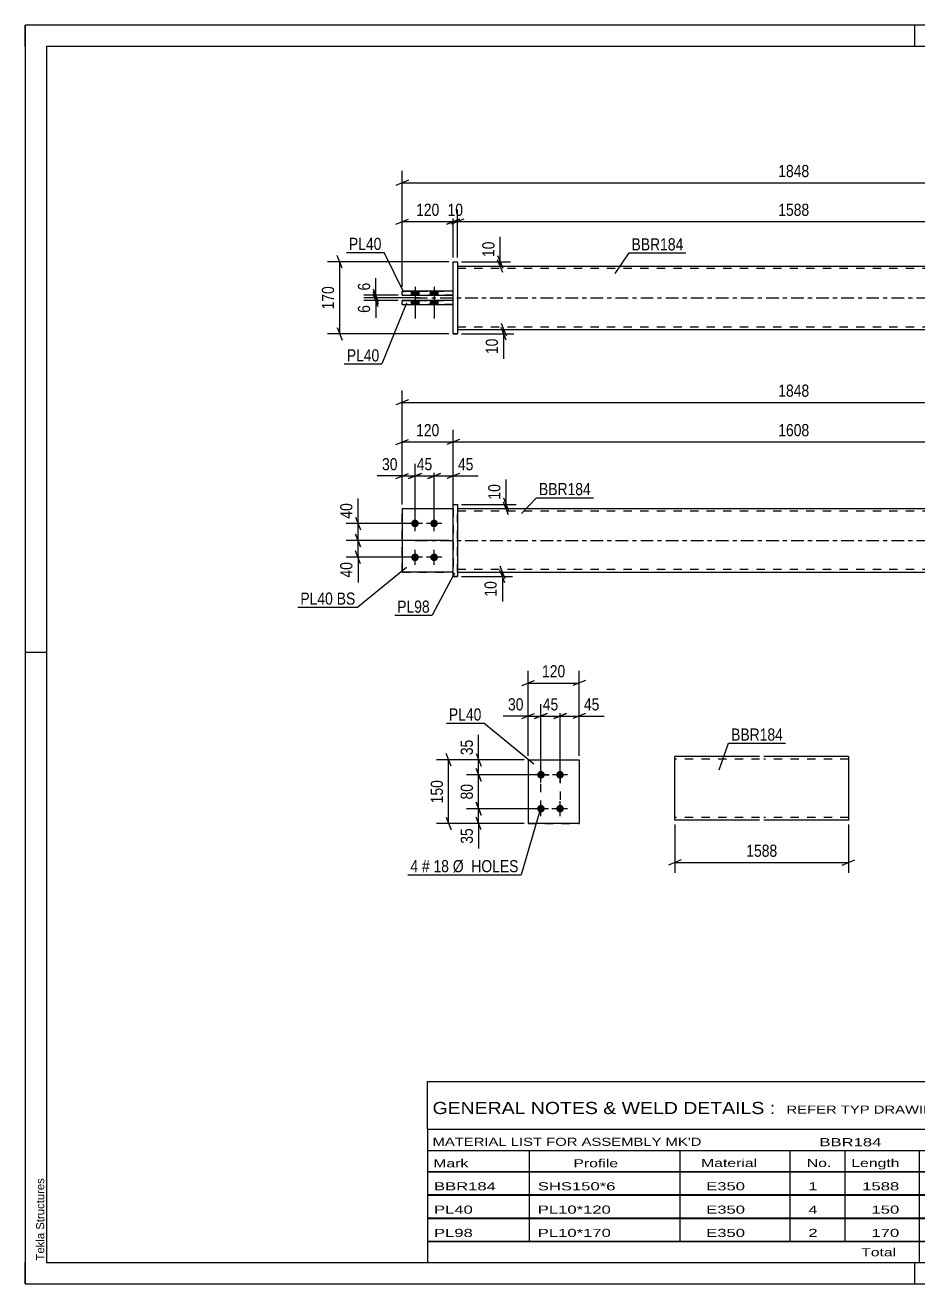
# Model space of a CAD drawing. Header units: millimetres. Extents: x 0 to 420, y 0 to 297.
# Drawn here: x 0 to 210.7, y 0 to 297 of the extents above; entities that cross this region are included whole.
import ezdxf

# ---------------------------------------------------------------- set-up
doc = ezdxf.new("R2010")
doc.units = ezdxf.units.MM
doc.linetypes.add('DXK_LINE_DOT2', pattern=[3.9198, 1.9599, -1.9599])
doc.linetypes.add('DXK_LINE_DOT3', pattern=[5.9187, 2.979, -0.9799, 0.9799, -0.9799])
doc.styles.add('Arial', font='ARIAL.TTF', dxfattribs={"height": 0.2})
doc.styles.add('Arial Narrow', font='ARIALN.TTF', dxfattribs={"height": 0.2})

# ---------------------------------------------------------------- blocks, each defined once
blk = doc.blocks.new('Unknown-580608781-1163')
at = {"color": 5, "linetype": 'Continuous'}
for p, q in [((420, 297), (0, 297)), ((0, 297), (0, 0)), ((0, 292), (0, 297)), ((210, 292), (210, 297)), ((415, 292), (5, 292)), ((5, 292), (5, 5)), ((5, 149), (0, 149)), ((0, 0), (0, 5)), ((5, 5), (415, 5)), ((210, 0), (210, 5)), ((0, 0), (420, 0))]:
    blk.add_line(p, q, dxfattribs=at)
at = {"color": 174, "linetype": 'Continuous', "style": 'Arial'}
blk.add_text('Tekla Structures', height=1.9102, rotation=90, dxfattribs=at).set_placement((4.5, 5.5))
blk = doc.blocks.new('Part-580608781-1765 - 1738')
at = {"color": 2, "linetype": 'Continuous'}
for p, q in [((101.02, 183.93), (102.02, 183.93)), ((101.02, 166.93), (101.02, 183.93)), ((102.02, 183.93), (102.02, 183.93)), ((102.02, 183.93), (102.02, 166.93)), ((101.02, 166.93), (102.02, 166.93))]:
    blk.add_line(p, q, dxfattribs=at)
at = {"color": 7, "linetype": 'DXK_LINE_DOT2'}
for p, q in [((101.02, 183.93), (102.02, 183.93)), ((102.02, 166.93), (101.02, 166.93)), ((101.02, 166.93), (101.02, 166.93)), ((102.02, 166.93), (102.02, 166.93))]:
    blk.add_line(p, q, dxfattribs=at)
blk = doc.blocks.new('Part-580608781-1770 - 1738')
at = {"color": 7, "linetype": 'DXK_LINE_DOT2'}
for p, q in [((89.02, 182.93), (101.02, 182.93)), ((89.02, 182.93), (101.02, 182.93)), ((89.02, 167.93), (89.02, 182.93)), ((101.02, 182.93), (101.02, 182.93)), ((101.02, 182.93), (101.02, 167.93)), ((89.02, 167.93), (101.02, 167.93)), ((101.02, 167.93), (89.02, 167.93)), ((89.02, 167.93), (89.02, 167.93))]:
    blk.add_line(p, q, dxfattribs=at)
blk = doc.blocks.new('Part-580608781-1775 - 1738')
at = {"color": 2, "linetype": 'Continuous'}
for p, q in [((89.02, 182.93), (101.02, 182.93)), ((89.02, 182.93), (89.02, 167.93)), ((101.02, 167.93), (89.02, 167.93)), ((89.02, 167.93), (89.02, 167.93))]:
    blk.add_line(p, q, dxfattribs=at)
at = {"color": 7, "linetype": 'DXK_LINE_DOT2'}
for p, q in [((89.02, 182.93), (101.02, 182.93)), ((101.02, 182.93), (101.02, 182.93)), ((101.02, 182.93), (101.02, 167.93)), ((89.02, 167.93), (101.02, 167.93)), ((89.02, 167.93), (89.02, 167.93))]:
    blk.add_line(p, q, dxfattribs=at)
blk = doc.blocks.new('Part-580608781-1785 - 1738')
at = {"color": 2, "linetype": 'Continuous'}
for p, q in [((102.02, 182.93), (260.81, 182.93)), ((102.02, 167.93), (260.81, 167.93))]:
    blk.add_line(p, q, dxfattribs=at)
at = {"color": 7, "linetype": 'DXK_LINE_DOT2'}
for p, q in [((102.02, 167.93), (102.02, 182.93)), ((260.81, 182.33), (102.02, 182.33)), ((260.81, 182.93), (260.81, 167.93)), ((260.81, 168.53), (102.02, 168.53))]:
    blk.add_line(p, q, dxfattribs=at)
at = {"color": 7, "linetype": 'DXK_LINE_DOT3'}
blk.add_line((92.02, 175.43), (270.81, 175.43), dxfattribs=at)
blk = doc.blocks.new('Bolt-580608781-1787 - 1738')
at = {"linetype": 'Continuous'}
for points in [[(92.02, 178.53), (91.84, 178.55), (91.66, 178.6), (91.49, 178.7), (91.35, 178.82), (91.24, 178.98), (91.17, 179.15), (91.13, 179.33), (91.13, 179.52), (91.17, 179.7), (91.24, 179.88), (91.35, 180.03), (91.49, 180.15), (91.66, 180.25), (91.84, 180.31), (92.02, 180.33), (92.21, 180.31), (92.39, 180.25), (92.55, 180.15), (92.69, 180.03), (92.8, 179.88), (92.88, 179.7), (92.92, 179.52), (92.92, 179.33), (92.88, 179.15), (92.8, 178.98), (92.69, 178.82), (92.55, 178.7), (92.39, 178.6), (92.21, 178.55)], [(96.52, 178.53), (96.34, 178.55), (96.16, 178.6), (95.99, 178.7), (95.85, 178.82), (95.74, 178.98), (95.67, 179.15), (95.63, 179.33), (95.63, 179.52), (95.67, 179.7), (95.74, 179.88), (95.85, 180.03), (95.99, 180.15), (96.16, 180.25), (96.34, 180.31), (96.52, 180.33), (96.71, 180.31), (96.89, 180.25), (97.05, 180.15), (97.19, 180.03), (97.3, 179.88), (97.38, 179.7), (97.42, 179.52), (97.42, 179.33), (97.38, 179.15), (97.3, 178.98), (97.19, 178.82), (97.05, 178.7), (96.89, 178.6), (96.71, 178.55)], [(92.02, 170.53), (91.84, 170.55), (91.66, 170.6), (91.49, 170.7), (91.35, 170.82), (91.24, 170.98), (91.17, 171.15), (91.13, 171.33), (91.13, 171.52), (91.17, 171.7), (91.24, 171.88), (91.35, 172.03), (91.49, 172.15), (91.66, 172.25), (91.84, 172.31), (92.02, 172.33), (92.21, 172.31), (92.39, 172.25), (92.55, 172.15), (92.69, 172.03), (92.8, 171.88), (92.88, 171.7), (92.92, 171.52), (92.92, 171.33), (92.88, 171.15), (92.8, 170.98), (92.69, 170.82), (92.55, 170.7), (92.39, 170.6), (92.21, 170.55)], [(96.52, 170.53), (96.34, 170.55), (96.16, 170.6), (95.99, 170.7), (95.85, 170.82), (95.74, 170.98), (95.67, 171.15), (95.63, 171.33), (95.63, 171.52), (95.67, 171.7), (95.74, 171.88), (95.85, 172.03), (95.99, 172.15), (96.16, 172.25), (96.34, 172.31), (96.52, 172.33), (96.71, 172.31), (96.89, 172.25), (97.05, 172.15), (97.19, 172.03), (97.3, 171.88), (97.38, 171.7), (97.42, 171.52), (97.42, 171.33), (97.38, 171.15), (97.3, 170.98), (97.19, 170.82), (97.05, 170.7), (96.89, 170.6), (96.71, 170.55)]]:
    blk.add_hatch(color=1, dxfattribs=at).paths.add_polyline_path(points)
at = {"color": 1, "linetype": 'Continuous'}
for p, q in [((92.02, 177.63), (92.02, 181.23)), ((96.52, 177.63), (96.52, 181.23)), ((93.82, 179.43), (90.22, 179.43)), ((98.32, 179.43), (94.72, 179.43)), ((92.02, 169.63), (92.02, 173.23)), ((96.52, 169.63), (96.52, 173.23)), ((93.82, 171.43), (90.22, 171.43)), ((98.32, 171.43), (94.72, 171.43))]:
    blk.add_line(p, q, dxfattribs=at)
blk = doc.blocks.new('Bolt-580608781-1403 - 1390')
at = {"linetype": 'Continuous'}
for points in [[(91.12, 233.26), (92.92, 233.26), (92.92, 234.26), (91.12, 234.26)], [(91.12, 233.26), (92.92, 233.26), (92.92, 234.26), (91.12, 234.26)], [(91.12, 231.06), (92.92, 231.06), (92.92, 232.06), (91.12, 232.06)], [(91.12, 231.06), (92.92, 231.06), (92.92, 232.06), (91.12, 232.06)], [(95.62, 233.26), (97.42, 233.26), (97.42, 234.26), (95.62, 234.26)], [(95.62, 233.26), (97.42, 233.26), (97.42, 234.26), (95.62, 234.26)], [(95.62, 231.06), (97.42, 231.06), (97.42, 232.06), (95.62, 232.06)], [(95.62, 231.06), (97.42, 231.06), (97.42, 232.06), (95.62, 232.06)]]:
    blk.add_hatch(color=1, dxfattribs=at).paths.add_polyline_path(points)
at = {"color": 1, "linetype": 'Continuous'}
for p, q in [((92.02, 235.26), (92.02, 227.76)), ((92.02, 235.26), (92.02, 227.76)), ((96.52, 235.26), (96.52, 227.76)), ((96.52, 235.26), (96.52, 227.76)), ((91.12, 234.26), (91.12, 233.26)), ((91.12, 234.26), (91.12, 233.26)), ((91.12, 232.06), (91.12, 231.06)), ((91.12, 232.06), (91.12, 231.06)), ((92.92, 234.26), (92.92, 233.26)), ((92.92, 234.26), (92.92, 233.26)), ((92.92, 232.06), (92.92, 231.06)), ((92.92, 232.06), (92.92, 231.06)), ((95.62, 234.26), (95.62, 233.26)), ((95.62, 234.26), (95.62, 233.26)), ((95.62, 232.06), (95.62, 231.06)), ((95.62, 232.06), (95.62, 231.06)), ((97.42, 234.26), (97.42, 233.26)), ((97.42, 234.26), (97.42, 233.26)), ((97.42, 232.06), (97.42, 231.06)), ((97.42, 232.06), (97.42, 231.06))]:
    blk.add_line(p, q, dxfattribs=at)
blk = doc.blocks.new('Part-580608781-1430 - 1390')
at = {"color": 2, "linetype": 'Continuous'}
for p, q in [((102.02, 240.16), (260.81, 240.16)), ((102.02, 225.16), (260.81, 225.16))]:
    blk.add_line(p, q, dxfattribs=at)
at = {"color": 7, "linetype": 'DXK_LINE_DOT2'}
for p, q in [((102.02, 240.16), (102.02, 225.16)), ((260.81, 239.56), (102.02, 239.56)), ((260.81, 240.16), (260.81, 225.16)), ((260.81, 225.76), (102.02, 225.76))]:
    blk.add_line(p, q, dxfattribs=at)
at = {"color": 7, "linetype": 'DXK_LINE_DOT3'}
blk.add_line((92.02, 232.66), (270.81, 232.66), dxfattribs=at)
blk = doc.blocks.new('Part-580608781-1446 - 1390')
at = {"color": 2, "linetype": 'Continuous'}
for p, q in [((101.02, 232.06), (89.02, 232.06)), ((89.02, 231.06), (89.02, 232.06)), ((89.02, 231.06), (101.02, 231.06)), ((89.02, 231.06), (89.02, 231.06))]:
    blk.add_line(p, q, dxfattribs=at)
at = {"color": 7, "linetype": 'DXK_LINE_DOT2'}
for p, q in [((89.02, 232.06), (101.02, 232.06)), ((101.02, 231.06), (101.02, 232.06)), ((101.02, 231.06), (89.02, 231.06))]:
    blk.add_line(p, q, dxfattribs=at)
blk = doc.blocks.new('Part-580608781-1451 - 1390')
at = {"color": 2, "linetype": 'Continuous'}
for p, q in [((101.02, 234.26), (89.02, 234.26)), ((89.02, 233.26), (89.02, 234.26)), ((89.02, 233.26), (101.02, 233.26)), ((89.02, 233.26), (89.02, 233.26))]:
    blk.add_line(p, q, dxfattribs=at)
at = {"color": 7, "linetype": 'DXK_LINE_DOT2'}
for p, q in [((89.02, 234.26), (101.02, 234.26)), ((101.02, 233.26), (89.02, 233.26)), ((101.02, 233.26), (101.02, 234.26))]:
    blk.add_line(p, q, dxfattribs=at)
blk = doc.blocks.new('Part-580608781-1452 - 1390')
at = {"color": 2, "linetype": 'Continuous'}
for p, q in [((101.02, 241.16), (102.02, 241.16)), ((101.02, 224.16), (101.02, 241.16)), ((102.02, 241.16), (102.02, 241.16)), ((102.02, 241.16), (102.02, 224.16)), ((102.02, 224.16), (101.02, 224.16)), ((101.02, 224.16), (101.02, 224.16))]:
    blk.add_line(p, q, dxfattribs=at)
at = {"color": 7, "linetype": 'DXK_LINE_DOT2'}
for p, q in [((101.02, 241.16), (102.02, 241.16)), ((101.02, 224.16), (102.02, 224.16)), ((101.02, 224.16), (101.02, 224.16))]:
    blk.add_line(p, q, dxfattribs=at)
blk = doc.blocks.new('Part-580608781-2118 - 2111')
at = {"color": 2, "linetype": 'Continuous'}
for p, q in [((118.75, 123.62), (130.75, 123.62)), ((118.75, 123.62), (118.75, 108.62)), ((130.75, 123.62), (130.75, 123.62)), ((130.75, 123.62), (130.75, 108.62)), ((130.75, 108.62), (118.75, 108.62)), ((118.75, 108.62), (118.75, 108.62))]:
    blk.add_line(p, q, dxfattribs=at)
at = {"color": 7, "linetype": 'DXK_LINE_DOT2'}
for p, q in [((118.75, 123.62), (130.75, 123.62)), ((130.75, 123.62), (130.75, 123.62)), ((118.75, 108.62), (130.75, 108.62))]:
    blk.add_line(p, q, dxfattribs=at)
blk = doc.blocks.new('Bolt-580608781-2151 - 2111')
at = {"linetype": 'Continuous'}
for points in [[(121.75, 121.02), (121.94, 121), (122.12, 120.94), (122.28, 120.85), (122.42, 120.72), (122.53, 120.57), (122.61, 120.4), (122.65, 120.21), (122.65, 120.02), (122.61, 119.84), (122.53, 119.67), (122.42, 119.52), (122.28, 119.39), (122.12, 119.3), (121.94, 119.24), (121.75, 119.22), (121.57, 119.24), (121.39, 119.3), (121.22, 119.39), (121.09, 119.52), (120.97, 119.67), (120.9, 119.84), (120.86, 120.02), (120.86, 120.21), (120.9, 120.4), (120.97, 120.57), (121.09, 120.72), (121.22, 120.85), (121.39, 120.94), (121.57, 121)], [(126.25, 121.02), (126.44, 121), (126.62, 120.94), (126.78, 120.85), (126.92, 120.72), (127.03, 120.57), (127.11, 120.4), (127.15, 120.21), (127.15, 120.02), (127.11, 119.84), (127.03, 119.67), (126.92, 119.52), (126.78, 119.39), (126.62, 119.3), (126.44, 119.24), (126.25, 119.22), (126.07, 119.24), (125.89, 119.3), (125.72, 119.39), (125.59, 119.52), (125.47, 119.67), (125.4, 119.84), (125.36, 120.02), (125.36, 120.21), (125.4, 120.4), (125.47, 120.57), (125.59, 120.72), (125.72, 120.85), (125.89, 120.94), (126.07, 121)], [(121.75, 113.02), (121.94, 113), (122.12, 112.94), (122.28, 112.85), (122.42, 112.72), (122.53, 112.57), (122.61, 112.4), (122.65, 112.21), (122.65, 112.02), (122.61, 111.84), (122.53, 111.67), (122.42, 111.52), (122.28, 111.39), (122.12, 111.3), (121.94, 111.24), (121.75, 111.22), (121.57, 111.24), (121.39, 111.3), (121.22, 111.39), (121.09, 111.52), (120.97, 111.67), (120.9, 111.84), (120.86, 112.02), (120.86, 112.21), (120.9, 112.4), (120.97, 112.57), (121.09, 112.72), (121.22, 112.85), (121.39, 112.94), (121.57, 113)], [(126.25, 113.02), (126.44, 113), (126.62, 112.94), (126.78, 112.85), (126.92, 112.72), (127.03, 112.57), (127.11, 112.4), (127.15, 112.21), (127.15, 112.02), (127.11, 111.84), (127.03, 111.67), (126.92, 111.52), (126.78, 111.39), (126.62, 111.3), (126.44, 111.24), (126.25, 111.22), (126.07, 111.24), (125.89, 111.3), (125.72, 111.39), (125.59, 111.52), (125.47, 111.67), (125.4, 111.84), (125.36, 112.02), (125.36, 112.21), (125.4, 112.4), (125.47, 112.57), (125.59, 112.72), (125.72, 112.85), (125.89, 112.94), (126.07, 113)]]:
    blk.add_hatch(color=1, dxfattribs=at).paths.add_polyline_path(points)
at = {"color": 1, "linetype": 'Continuous'}
for p, q in [((121.75, 118.32), (121.75, 121.92)), ((126.25, 118.32), (126.25, 121.92)), ((123.55, 120.12), (119.95, 120.12)), ((128.05, 120.12), (124.45, 120.12)), ((121.75, 110.32), (121.75, 113.92)), ((126.25, 110.32), (126.25, 113.92)), ((123.55, 112.12), (119.95, 112.12)), ((128.05, 112.12), (124.45, 112.12))]:
    blk.add_line(p, q, dxfattribs=at)
blk = doc.blocks.new('Part-580608781-2308 - 2300')
at = {"color": 2, "linetype": 'Continuous'}
for p, q in [((173.37, 124.42), (153.37, 124.42)), ((153.37, 109.51), (153.37, 124.42)), ((194.37, 124.42), (174.37, 124.42)), ((194.37, 124.42), (194.37, 124.33)), ((194.37, 124.33), (194.37, 123.22)), ((194.37, 123.22), (194.37, 109.42)), ((153.37, 109.42), (153.37, 109.51)), ((173.37, 109.42), (153.37, 109.42)), ((194.37, 109.42), (174.37, 109.42))]:
    blk.add_line(p, q, dxfattribs=at)
at = {"color": 7, "linetype": 'DXK_LINE_DOT2'}
for p, q in [((173.37, 123.82), (153.37, 123.82)), ((194.37, 123.82), (174.37, 123.82)), ((194.37, 124.07), (194.37, 123.22)), ((153.37, 110.02), (153.37, 110.06)), ((173.37, 110.02), (153.37, 110.02)), ((194.37, 110.02), (174.37, 110.02)), ((194.37, 110.06), (194.37, 110.16)), ((194.37, 110.02), (194.37, 110.06)), ((194.37, 110.02), (194.37, 110.06)), ((153.37, 109.42), (153.37, 109.42))]:
    blk.add_line(p, q, dxfattribs=at)
blk = doc.blocks.new('Rectangle-580608781-2261 - 2111')
at = {"color": 1, "linetype": 'DXK_LINE_DOT2'}
blk.add_lwpolyline([(121.75, 120.12), (126.25, 120.12), (126.25, 112.12), (121.75, 112.12), (121.75, 120.12)], close=True, dxfattribs=at)
blk = doc.blocks.new('StraightDimension-580608781-1952 - 1738')
at = {"color": 7, "linetype": 'Continuous'}
for p, q in [((100.02, 175.43), (75.73, 175.43)), ((77.98, 176.93), (79.18, 173.93)), ((78.58, 171.43), (78.58, 175.43)), ((79.18, 169.93), (77.98, 172.93)), ((91.02, 171.43), (75.73, 171.43))]:
    blk.add_line(p, q, dxfattribs=at)
at = {"color": 0}
blk.add_wipeout([(77.83, 170.9), (73.63, 170.9), (73.63, 166.05), (77.83, 166.05)], dxfattribs=at)
at = {"color": 7, "linetype": 'Continuous'}
blk.add_line((78.58, 171.43), (78.58, 165.52), dxfattribs=at)
blk.add_line((78.58, 171.43), (78.58, 165.52), dxfattribs=at)
at = {"color": 3, "style": 'Arial Narrow'}
blk.add_text('40', height=2.863, rotation=90.0002, dxfattribs=at).set_placement((77.23, 166.65))
blk = doc.blocks.new('StraightDimension-580608781-1971 - 1738')
at = {"color": 7, "linetype": 'Continuous'}
for p, q in [((96.52, 180.43), (96.52, 193.48)), ((101.02, 183.93), (101.02, 193.48)), ((95.02, 190.03), (98.02, 191.23)), ((96.52, 190.63), (101.02, 190.63)), ((102.52, 191.23), (99.52, 190.03))]:
    blk.add_line(p, q, dxfattribs=at)
at = {"color": 0}
blk.add_wipeout([(106.4, 191.38), (106.4, 195.58), (101.55, 195.58), (101.55, 191.38)], dxfattribs=at)
at = {"color": 7, "linetype": 'Continuous'}
blk.add_line((101.02, 190.63), (106.93, 190.63), dxfattribs=at)
blk.add_line((101.02, 190.63), (106.93, 190.63), dxfattribs=at)
at = {"color": 3, "style": 'Arial Narrow'}
blk.add_text('45', height=2.863, dxfattribs=at).set_placement((102.15, 191.98))
blk = doc.blocks.new('StraightDimension-580608781-1921 - 1738')
at = {"color": 7, "linetype": 'Continuous'}
for p, q in [((102.52, 199.26), (99.52, 198.06)), ((101.02, 176.43), (101.02, 201.51)), ((260.31, 198.06), (263.31, 199.26)), ((261.81, 183.93), (261.81, 201.51)), ((101.02, 198.66), (261.81, 198.66))]:
    blk.add_line(p, q, dxfattribs=at)
at = {"color": 0}
blk.add_wipeout([(185.67, 199.41), (185.67, 203.61), (177.16, 203.61), (177.16, 199.41)], dxfattribs=at)
at = {"color": 3, "style": 'Arial Narrow'}
blk.add_text('1608', height=2.863, dxfattribs=at).set_placement((177.76, 200.01))
blk = doc.blocks.new('StraightDimension-580608781-1790 - 1738')
at = {"color": 7, "linetype": 'Continuous'}
for p, q in [((112.04, 169.43), (113.24, 166.43)), ((103.02, 167.93), (115.04, 167.93)), ((103.02, 166.93), (115.04, 166.93)), ((113.24, 165.43), (112.04, 168.43)), ((112.64, 166.93), (112.64, 167.93))]:
    blk.add_line(p, q, dxfattribs=at)
at = {"color": 0}
blk.add_wipeout([(111.89, 166.4), (107.69, 166.4), (107.69, 161.55), (111.89, 161.55)], dxfattribs=at)
at = {"color": 7, "linetype": 'Continuous'}
blk.add_line((112.64, 166.93), (112.64, 161.02), dxfattribs=at)
blk.add_line((112.64, 166.93), (112.64, 161.02), dxfattribs=at)
at = {"color": 3, "style": 'Arial Narrow'}
blk.add_text('10', height=2.863, rotation=90.0002, dxfattribs=at).set_placement((111.29, 162.15))
blk = doc.blocks.new('StraightDimension-580608781-1863 - 1738')
at = {"color": 7, "linetype": 'Continuous'}
for p, q in [((90.52, 208.58), (87.52, 207.38)), ((89.02, 183.93), (89.02, 210.83)), ((89.02, 207.98), (273.81, 207.98)), ((272.31, 207.38), (275.31, 208.58)), ((273.81, 183.93), (273.81, 210.83))]:
    blk.add_line(p, q, dxfattribs=at)
at = {"color": 0}
blk.add_wipeout([(185.67, 208.73), (185.67, 212.93), (177.16, 212.93), (177.16, 208.73)], dxfattribs=at)
at = {"color": 3, "style": 'Arial Narrow'}
blk.add_text('1848', height=2.863, dxfattribs=at).set_placement((177.76, 209.33))
blk = doc.blocks.new('StraightDimension-580608781-1799 - 1738')
at = {"color": 7, "linetype": 'Continuous'}
for p, q in [((112.92, 185.43), (114.12, 182.43)), ((114.12, 181.43), (112.92, 184.43)), ((103.02, 183.93), (115.92, 183.93)), ((103.02, 182.93), (115.92, 182.93)), ((113.52, 182.93), (113.52, 183.93))]:
    blk.add_line(p, q, dxfattribs=at)
at = {"color": 0}
blk.add_wipeout([(112.77, 189.31), (108.57, 189.31), (108.57, 184.45), (112.77, 184.45)], dxfattribs=at)
at = {"color": 7, "linetype": 'Continuous'}
blk.add_line((113.52, 183.93), (113.52, 189.83), dxfattribs=at)
blk.add_line((113.52, 183.93), (113.52, 189.83), dxfattribs=at)
at = {"color": 3, "style": 'Arial Narrow'}
blk.add_text('10', height=2.863, rotation=90.0002, dxfattribs=at).set_placement((112.17, 185.05))
blk = doc.blocks.new('StraightDimension-580608781-1936 - 1738')
at = {"color": 7, "linetype": 'Continuous'}
for p, q in [((87.52, 198.06), (90.52, 199.26)), ((89.02, 183.93), (89.02, 201.51)), ((102.52, 199.26), (99.52, 198.06)), ((101.02, 176.43), (101.02, 201.51)), ((89.02, 198.66), (101.02, 198.66))]:
    blk.add_line(p, q, dxfattribs=at)
at = {"color": 0}
blk.add_wipeout([(98.36, 199.41), (98.36, 203.61), (91.68, 203.61), (91.68, 199.41)], dxfattribs=at)
at = {"color": 3, "style": 'Arial Narrow'}
blk.add_text('120', height=2.863, dxfattribs=at).set_placement((92.28, 200.01))
blk = doc.blocks.new('StraightDimension-580608781-1961 - 1738')
at = {"color": 7, "linetype": 'Continuous'}
for p, q in [((91.02, 179.43), (75.73, 179.43)), ((77.98, 180.93), (79.18, 177.93)), ((78.58, 175.43), (78.58, 179.43)), ((100.02, 175.43), (75.73, 175.43)), ((79.18, 173.93), (77.98, 176.93))]:
    blk.add_line(p, q, dxfattribs=at)
at = {"color": 0}
blk.add_wipeout([(77.83, 184.81), (73.63, 184.81), (73.63, 179.95), (77.83, 179.95)], dxfattribs=at)
at = {"color": 7, "linetype": 'Continuous'}
blk.add_line((78.58, 179.43), (78.58, 185.33), dxfattribs=at)
blk.add_line((78.58, 179.43), (78.58, 185.33), dxfattribs=at)
at = {"color": 3, "style": 'Arial Narrow'}
blk.add_text('40', height=2.863, rotation=90.0002, dxfattribs=at).set_placement((77.23, 180.55))
blk = doc.blocks.new('StraightDimension-580608781-1988 - 1738')
at = {"color": 7, "linetype": 'Continuous'}
for p, q in [((92.02, 180.43), (92.02, 193.48)), ((96.52, 180.43), (96.52, 193.48)), ((90.52, 190.03), (93.52, 191.23)), ((92.02, 190.63), (96.52, 190.63)), ((98.02, 191.23), (95.02, 190.03))]:
    blk.add_line(p, q, dxfattribs=at)
at = {"color": 0}
blk.add_wipeout([(96.7, 191.38), (96.7, 195.58), (91.84, 195.58), (91.84, 191.38)], dxfattribs=at)
at = {"color": 3, "style": 'Arial Narrow'}
blk.add_text('45', height=2.863, dxfattribs=at).set_placement((92.44, 191.98))
blk = doc.blocks.new('StraightDimension-580608781-2001 - 1738')
at = {"color": 7, "linetype": 'Continuous'}
for p, q in [((89.02, 183.93), (89.02, 193.48)), ((92.02, 180.43), (92.02, 193.48)), ((87.52, 190.03), (90.52, 191.23)), ((89.02, 190.63), (92.02, 190.63)), ((93.52, 191.23), (90.52, 190.03))]:
    blk.add_line(p, q, dxfattribs=at)
at = {"color": 0}
blk.add_wipeout([(88.5, 191.38), (88.5, 195.58), (83.64, 195.58), (83.64, 191.38)], dxfattribs=at)
at = {"color": 7, "linetype": 'Continuous'}
blk.add_line((89.02, 190.63), (83.12, 190.63), dxfattribs=at)
blk.add_line((89.02, 190.63), (83.12, 190.63), dxfattribs=at)
at = {"color": 3, "style": 'Arial Narrow'}
blk.add_text('30', height=2.863, dxfattribs=at).set_placement((84.24, 191.98))
blk = doc.blocks.new('StraightDimension-580608781-1525 - 1390')
at = {"color": 7, "linetype": 'Continuous'}
for p, q in [((89.02, 235.26), (89.02, 262.65)), ((273.81, 235.26), (273.81, 262.65)), ((90.52, 260.4), (87.52, 259.2)), ((89.02, 259.8), (273.81, 259.8)), ((272.31, 259.2), (275.31, 260.4))]:
    blk.add_line(p, q, dxfattribs=at)
at = {"color": 0}
blk.add_wipeout([(185.67, 260.55), (185.67, 264.75), (177.16, 264.75), (177.16, 260.55)], dxfattribs=at)
at = {"color": 3, "style": 'Arial Narrow'}
blk.add_text('1848', height=2.863, dxfattribs=at).set_placement((177.76, 261.15))
blk = doc.blocks.new('StraightDimension-580608781-1536 - 1390')
at = {"color": 7, "linetype": 'Continuous'}
for p, q in [((89.02, 235.26), (89.02, 253.51)), ((101.02, 242.16), (101.02, 253.51)), ((87.52, 250.06), (90.52, 251.26)), ((89.02, 250.66), (101.02, 250.66)), ((102.52, 251.26), (99.52, 250.06))]:
    blk.add_line(p, q, dxfattribs=at)
at = {"color": 0}
blk.add_wipeout([(98.36, 251.41), (98.36, 255.61), (91.68, 255.61), (91.68, 251.41)], dxfattribs=at)
at = {"color": 3, "style": 'Arial Narrow'}
blk.add_text('120', height=2.863, dxfattribs=at).set_placement((92.28, 252.01))
blk = doc.blocks.new('StraightDimension-580608781-1691 - 1390')
at = {"color": 7, "linetype": 'Continuous'}
for p, q in [((82.16, 234.76), (83.36, 231.76)), ((88.02, 233.26), (79.91, 233.26)), ((93.27, 232.66), (79.91, 232.66)), ((83.36, 231.16), (82.16, 234.16)), ((82.76, 232.66), (82.76, 233.26))]:
    blk.add_line(p, q, dxfattribs=at)
at = {"color": 0}
blk.add_wipeout([(82.01, 236.82), (77.81, 236.82), (77.81, 233.79), (82.01, 233.79)], dxfattribs=at)
at = {"color": 7, "linetype": 'Continuous'}
blk.add_line((82.76, 233.26), (82.76, 237.34), dxfattribs=at)
blk.add_line((82.76, 233.26), (82.76, 237.34), dxfattribs=at)
at = {"color": 3, "style": 'Arial Narrow'}
blk.add_text('6', height=2.86, rotation=90.0002, dxfattribs=at).set_placement((81.41, 234.39))
blk = doc.blocks.new('StraightDimension-580608781-1493 - 1390')
at = {"color": 7, "linetype": 'Continuous'}
for p, q in [((112.33, 226.66), (113.53, 223.66)), ((103.02, 225.16), (115.33, 225.16)), ((103.02, 224.16), (115.33, 224.16)), ((113.53, 222.66), (112.33, 225.66)), ((112.93, 224.16), (112.93, 225.16))]:
    blk.add_line(p, q, dxfattribs=at)
at = {"color": 0}
blk.add_wipeout([(112.18, 223.64), (107.98, 223.64), (107.98, 218.78), (112.18, 218.78)], dxfattribs=at)
at = {"color": 7, "linetype": 'Continuous'}
blk.add_line((112.93, 224.16), (112.93, 218.26), dxfattribs=at)
blk.add_line((112.93, 224.16), (112.93, 218.26), dxfattribs=at)
at = {"color": 3, "style": 'Arial Narrow'}
blk.add_text('10', height=2.863, rotation=90.0002, dxfattribs=at).set_placement((111.58, 219.38))
blk = doc.blocks.new('StraightDimension-580608781-1503 - 1390')
at = {"color": 7, "linetype": 'Continuous'}
for p, q in [((103.02, 241.16), (114.52, 241.16)), ((111.52, 242.66), (112.72, 239.66)), ((112.72, 238.66), (111.52, 241.66)), ((112.12, 240.16), (112.12, 241.16)), ((103.02, 240.16), (114.52, 240.16))]:
    blk.add_line(p, q, dxfattribs=at)
at = {"color": 0}
blk.add_wipeout([(111.37, 246.54), (107.17, 246.54), (107.17, 241.69), (111.37, 241.69)], dxfattribs=at)
at = {"color": 7, "linetype": 'Continuous'}
blk.add_line((112.12, 241.16), (112.12, 247.07), dxfattribs=at)
blk.add_line((112.12, 241.16), (112.12, 247.07), dxfattribs=at)
at = {"color": 3, "style": 'Arial Narrow'}
blk.add_text('10', height=2.863, rotation=90.0002, dxfattribs=at).set_placement((110.77, 242.29))
blk = doc.blocks.new('StraightDimension-580608781-1514 - 1390')
at = {"color": 7, "linetype": 'Continuous'}
for p, q in [((100.02, 241.16), (71.4, 241.16)), ((74.85, 239.66), (73.65, 242.66)), ((74.25, 224.16), (74.25, 241.16)), ((100.02, 224.16), (71.4, 224.16)), ((73.65, 225.66), (74.85, 222.66))]:
    blk.add_line(p, q, dxfattribs=at)
at = {"color": 0}
blk.add_wipeout([(73.5, 236.01), (69.3, 236.01), (69.3, 229.32), (73.5, 229.32)], dxfattribs=at)
at = {"color": 3, "style": 'Arial Narrow'}
blk.add_text('170', height=2.863, rotation=90.0002, dxfattribs=at).set_placement((72.9, 229.92))
blk = doc.blocks.new('StraightDimension-580608781-1546 - 1390')
at = {"color": 7, "linetype": 'Continuous'}
for p, q in [((101.02, 242.16), (101.02, 253.51)), ((102.02, 242.16), (102.02, 253.51)), ((99.52, 250.06), (102.52, 251.26)), ((103.52, 251.26), (100.52, 250.06)), ((101.02, 250.66), (102.02, 250.66))]:
    blk.add_line(p, q, dxfattribs=at)
at = {"color": 0}
blk.add_wipeout([(103.95, 251.41), (103.95, 255.61), (99.09, 255.61), (99.09, 251.41)], dxfattribs=at)
at = {"color": 3, "style": 'Arial Narrow'}
blk.add_text('10', height=2.863, dxfattribs=at).set_placement((99.69, 252.01))
blk = doc.blocks.new('StraightDimension-580608781-1576 - 1390')
at = {"color": 7, "linetype": 'Continuous'}
for p, q in [((102.02, 242.16), (102.02, 253.51)), ((260.81, 242.16), (260.81, 253.51)), ((103.52, 251.26), (100.52, 250.06)), ((102.02, 250.66), (260.81, 250.66)), ((259.31, 250.06), (262.31, 251.26))]:
    blk.add_line(p, q, dxfattribs=at)
at = {"color": 0}
blk.add_wipeout([(185.67, 251.41), (185.67, 255.61), (177.16, 255.61), (177.16, 251.41)], dxfattribs=at)
at = {"color": 3, "style": 'Arial Narrow'}
blk.add_text('1588', height=2.863, dxfattribs=at).set_placement((177.76, 252.01))
blk = doc.blocks.new('StraightDimension-580608781-1681 - 1390')
at = {"color": 7, "linetype": 'Continuous'}
for p, q in [((93.27, 232.66), (79.91, 232.66)), ((88.02, 232.06), (79.91, 232.06)), ((82.16, 234.16), (83.36, 231.16)), ((83.36, 230.56), (82.16, 233.56)), ((82.76, 232.06), (82.76, 232.66))]:
    blk.add_line(p, q, dxfattribs=at)
at = {"color": 0}
blk.add_wipeout([(82.01, 231.54), (77.81, 231.54), (77.81, 228.51), (82.01, 228.51)], dxfattribs=at)
at = {"color": 7, "linetype": 'Continuous'}
blk.add_line((82.76, 232.06), (82.76, 227.98), dxfattribs=at)
blk.add_line((82.76, 232.06), (82.76, 227.98), dxfattribs=at)
at = {"color": 3, "style": 'Arial Narrow'}
blk.add_text('6', height=2.86, rotation=90.0002, dxfattribs=at).set_placement((81.41, 229.11))
blk = doc.blocks.new('StraightDimension-580608781-2154 - 2111')
at = {"color": 7, "linetype": 'Continuous'}
for p, q in [((118.75, 124.62), (118.75, 144.62)), ((130.75, 124.62), (130.75, 144.62)), ((117.25, 141.17), (120.25, 142.37)), ((118.75, 141.77), (130.75, 141.77)), ((132.25, 142.37), (129.25, 141.17))]:
    blk.add_line(p, q, dxfattribs=at)
at = {"color": 0}
blk.add_wipeout([(128.1, 142.52), (128.1, 146.72), (121.41, 146.72), (121.41, 142.52)], dxfattribs=at)
at = {"color": 3, "style": 'Arial Narrow'}
blk.add_text('120', height=2.863, dxfattribs=at).set_placement((122.01, 143.12))
blk = doc.blocks.new('StraightDimension-580608781-2171 - 2111')
at = {"color": 7, "linetype": 'Continuous'}
for p, q in [((126.25, 121.12), (126.25, 136.81)), ((130.75, 124.62), (130.75, 136.81)), ((124.75, 133.36), (127.75, 134.56)), ((126.25, 133.96), (130.75, 133.96)), ((132.25, 134.56), (129.25, 133.36))]:
    blk.add_line(p, q, dxfattribs=at)
at = {"color": 0}
blk.add_wipeout([(136.14, 134.71), (136.14, 138.91), (131.28, 138.91), (131.28, 134.71)], dxfattribs=at)
at = {"color": 7, "linetype": 'Continuous'}
blk.add_line((130.75, 133.96), (136.66, 133.96), dxfattribs=at)
blk.add_line((130.75, 133.96), (136.66, 133.96), dxfattribs=at)
at = {"color": 3, "style": 'Arial Narrow'}
blk.add_text('45', height=2.863, dxfattribs=at).set_placement((131.88, 135.31))
blk = doc.blocks.new('StraightDimension-580608781-2248 - 2111')
at = {"color": 7, "linetype": 'Continuous'}
for p, q in [((106.42, 113.62), (107.62, 110.62)), ((120.75, 112.12), (104.17, 112.12)), ((107.62, 107.12), (106.42, 110.12)), ((107.02, 108.62), (107.02, 112.12)), ((117.75, 108.62), (104.17, 108.62))]:
    blk.add_line(p, q, dxfattribs=at)
at = {"color": 0}
blk.add_wipeout([(106.27, 108.09), (102.07, 108.09), (102.07, 103.24), (106.27, 103.24)], dxfattribs=at)
at = {"color": 7, "linetype": 'Continuous'}
blk.add_line((107.02, 108.62), (107.02, 102.71), dxfattribs=at)
blk.add_line((107.02, 108.62), (107.02, 102.71), dxfattribs=at)
at = {"color": 3, "style": 'Arial Narrow'}
blk.add_text('35', height=2.863, rotation=90.0002, dxfattribs=at).set_placement((105.67, 103.84))
blk = doc.blocks.new('StraightDimension-580608781-2184 - 2111')
at = {"color": 7, "linetype": 'Continuous'}
for p, q in [((121.75, 121.12), (121.75, 136.81)), ((126.25, 121.12), (126.25, 136.81)), ((120.25, 133.36), (123.25, 134.56)), ((121.75, 133.96), (126.25, 133.96)), ((127.75, 134.56), (124.75, 133.36))]:
    blk.add_line(p, q, dxfattribs=at)
at = {"color": 0}
blk.add_wipeout([(126.43, 134.71), (126.43, 138.91), (121.58, 138.91), (121.58, 134.71)], dxfattribs=at)
at = {"color": 3, "style": 'Arial Narrow'}
blk.add_text('45', height=2.863, dxfattribs=at).set_placement((122.18, 135.31))
blk = doc.blocks.new('StraightDimension-580608781-2194 - 2111')
at = {"color": 7, "linetype": 'Continuous'}
for p, q in [((118.75, 124.62), (118.75, 136.81)), ((121.75, 121.12), (121.75, 136.81)), ((117.25, 133.36), (120.25, 134.56)), ((118.75, 133.96), (121.75, 133.96)), ((123.25, 134.56), (120.25, 133.36))]:
    blk.add_line(p, q, dxfattribs=at)
at = {"color": 0}
blk.add_wipeout([(118.23, 134.71), (118.23, 138.91), (113.37, 138.91), (113.37, 134.71)], dxfattribs=at)
at = {"color": 7, "linetype": 'Continuous'}
blk.add_line((118.75, 133.96), (112.85, 133.96), dxfattribs=at)
blk.add_line((118.75, 133.96), (112.85, 133.96), dxfattribs=at)
at = {"color": 3, "style": 'Arial Narrow'}
blk.add_text('30', height=2.863, dxfattribs=at).set_placement((113.97, 135.31))
blk = doc.blocks.new('StraightDimension-580608781-2208 - 2111')
at = {"color": 7, "linetype": 'Continuous'}
for p, q in [((100.56, 122.12), (99.36, 125.12)), ((117.75, 123.62), (97.11, 123.62)), ((99.96, 108.62), (99.96, 123.62)), ((99.36, 110.12), (100.56, 107.12)), ((117.75, 108.62), (97.11, 108.62))]:
    blk.add_line(p, q, dxfattribs=at)
at = {"color": 0}
blk.add_wipeout([(99.21, 119.46), (95.01, 119.46), (95.01, 112.78), (99.21, 112.78)], dxfattribs=at)
at = {"color": 3, "style": 'Arial Narrow'}
blk.add_text('150', height=2.863, rotation=90.0002, dxfattribs=at).set_placement((98.61, 113.38))
blk = doc.blocks.new('StraightDimension-580608781-2225 - 2111')
at = {"color": 7, "linetype": 'Continuous'}
for p, q in [((106.42, 125.12), (107.62, 122.12)), ((117.75, 123.62), (104.17, 123.62)), ((107.02, 120.12), (107.02, 123.62)), ((120.75, 120.12), (104.17, 120.12)), ((107.62, 118.62), (106.42, 121.62))]:
    blk.add_line(p, q, dxfattribs=at)
at = {"color": 0}
blk.add_wipeout([(106.27, 129), (102.07, 129), (102.07, 124.14), (106.27, 124.14)], dxfattribs=at)
at = {"color": 7, "linetype": 'Continuous'}
blk.add_line((107.02, 123.62), (107.02, 129.52), dxfattribs=at)
blk.add_line((107.02, 123.62), (107.02, 129.52), dxfattribs=at)
at = {"color": 3, "style": 'Arial Narrow'}
blk.add_text('35', height=2.863, rotation=90.0002, dxfattribs=at).set_placement((105.67, 124.74))
blk = doc.blocks.new('StraightDimension-580608781-2238 - 2111')
at = {"color": 7, "linetype": 'Continuous'}
for p, q in [((120.75, 120.12), (104.17, 120.12)), ((106.42, 121.62), (107.62, 118.62)), ((107.02, 112.12), (107.02, 120.12)), ((107.62, 110.62), (106.42, 113.62)), ((120.75, 112.12), (104.17, 112.12))]:
    blk.add_line(p, q, dxfattribs=at)
at = {"color": 0}
blk.add_wipeout([(106.27, 118.55), (102.07, 118.55), (102.07, 113.69), (106.27, 113.69)], dxfattribs=at)
at = {"color": 3, "style": 'Arial Narrow'}
blk.add_text('80', height=2.863, rotation=90.0002, dxfattribs=at).set_placement((105.67, 114.29))
blk = doc.blocks.new('StraightDimension-580608781-2312 - 2300')
at = {"color": 7, "linetype": 'Continuous'}
for p, q in [((153.37, 108.42), (153.37, 97.02)), ((194.37, 108.42), (194.37, 97.02)), ((154.87, 100.02), (151.87, 98.82)), ((153.37, 99.42), (194.37, 99.42)), ((192.87, 98.82), (195.87, 100.02))]:
    blk.add_line(p, q, dxfattribs=at)
at = {"color": 0}
blk.add_wipeout([(178.12, 100.17), (178.12, 104.37), (169.61, 104.37), (169.61, 100.17)], dxfattribs=at)
at = {"color": 3, "style": 'Arial Narrow'}
blk.add_text('1588', height=2.863, dxfattribs=at).set_placement((170.21, 100.77))
blk = doc.blocks.new('Unknown-580608781-3660')
at = {"color": 7, "linetype": 'Continuous'}
for p, q in [((95, 47.75), (255, 47.75)), ((95, 36.5), (95, 47.75)), ((255, 47.75), (255, 36.5)), ((95, 36.5), (255, 36.5)), ((95, 36.5), (95, 31.5)), ((255, 36.5), (255, 31.5)), ((95, 31.5), (255, 31.5)), ((95, 31.5), (95, 26.5)), ((119, 31.5), (119, 26.5)), ((154.5, 31.5), (154.5, 26.5)), ((180.5, 31.5), (180.5, 26.5)), ((193.5, 31.5), (193.5, 26.5)), ((211, 31.5), (211, 26.5)), ((233, 31.5), (233, 26.5)), ((255, 31.5), (255, 26.5)), ((95, 26.5), (255, 26.5)), ((95, 26.45), (95, 21.05)), ((95, 26.45), (255, 26.45)), ((119, 26.5), (119, 21)), ((154.5, 26.5), (154.5, 21)), ((180.5, 26.5), (180.5, 21)), ((193.5, 26.5), (193.5, 21)), ((211, 26.5), (211, 21)), ((233, 26.5), (233, 21)), ((255, 26.45), (255, 21.05)), ((95, 21.05), (255, 21.05)), ((95, 20.95), (95, 15.55)), ((95, 20.95), (255, 20.95)), ((119, 21), (119, 15.5)), ((154.5, 21), (154.5, 15.5)), ((180.5, 21), (180.5, 15.5)), ((193.5, 21), (193.5, 15.5)), ((211, 21), (211, 15.5)), ((233, 21), (233, 15.5)), ((255, 20.95), (255, 15.55)), ((95, 15.55), (255, 15.55)), ((95, 15.45), (95, 10.05)), ((95, 15.45), (255, 15.45)), ((119, 15.5), (119, 10)), ((154.5, 15.5), (154.5, 10)), ((180.5, 15.5), (180.5, 10)), ((193.5, 15.5), (193.5, 10)), ((211, 15.5), (211, 10)), ((233, 15.5), (233, 10)), ((255, 15.45), (255, 10.05)), ((95, 10.05), (255, 10.05)), ((95, 10), (255, 10)), ((95, 10), (95, 5)), ((211, 10), (211, 5)), ((233, 10), (233, 5)), ((255, 10), (255, 5)), ((95, 5), (255, 5))]:
    blk.add_line(p, q, dxfattribs=at)
at = {"color": 7, "style": 'Arial Narrow'}
for s, height, width, p in [('GENERAL NOTES & WELD DETAILS :', 2.8633, 1.4, (96.15, 40.06)), ('REFER TYP DRAWING TYP-01', 1.9089, 1.6, (179.7, 40.16)), ("MATERIAL LIST FOR ASSEMBLY MK'D", 1.9089, 1.6, (96.15, 32.56)), ('BBR184', 1.909, 1.794707, (187.48, 32.47)), ('1', 1.91, 1.794707, (217.08, 32.56)), ('No. Required', 1.9089, 1.6, (226.41, 32.56)), ('Mark', 1.909, 1.7, (96.34, 27.5)), ('Profile', 1.909, 1.7, (129.41, 27.5)), ('Material', 1.909, 1.7, (159.54, 27.56)), ('No.', 1.909, 1.7, (184.5, 27.56)), ('Length', 1.909, 1.7, (195, 27.56)), ('Area', 1.909, 1.7, (217.5, 27.56)), ('Weight', 1.909, 1.7, (237, 27.56))]:
    blk.add_text(s, height=height, dxfattribs=dict(at, width=width)).set_placement(p)
at = {"color": 7, "linetype": 'Continuous', "style": 'Arial Narrow'}
for s, height, width, p in [('BBR184', 1.909, 1.794707, (96.5, 22.06)), ('SHS150*6', 1.909, 1.794707, (121, 22.06)), ('E350', 1.909, 1.794707, (160.74, 22.06)), ('1', 1.91, 1.794707, (184.86, 22.06)), ('1588', 1.909, 1.794707, (197.58, 22.06)), ('1.0', 1.909, 1.794707, (221.32, 22.06)), ('43.1', 1.909, 1.794707, (240.14, 22.06)), ('PL40', 1.909, 1.794707, (96.5, 16.56)), ('PL10*120', 1.909, 1.794707, (121, 16.56)), ('E350', 1.909, 1.794707, (160.74, 16.56)), ('4', 1.91, 1.794707, (184.86, 16.56)), ('150', 1.909, 1.794707, (199.77, 16.56)), ('0.0', 1.909, 1.794707, (221.32, 16.56)), ('5.7', 1.909, 1.794707, (242.33, 16.56)), ('PL98', 1.909, 1.794707, (96.5, 11.06)), ('PL10*170', 1.909, 1.794707, (121, 11.06)), ('E350', 1.909, 1.794707, (160.74, 11.06)), ('2', 1.91, 1.794707, (184.86, 11.06)), ('170', 1.909, 1.794707, (199.77, 11.06)), ('0.1', 1.909, 1.794707, (221.32, 11.06)), ('4.5', 1.909, 1.794707, (242.33, 11.06)), ('Total', 1.909, 1.7, (197.33, 6.5)), ('1.3', 1.909, 1.794707, (220.83, 6.5)), ('53.3', 1.909, 1.794707, (240.14, 6.5))]:
    blk.add_text(s, height=height, dxfattribs=dict(at, width=width)).set_placement(p)
blk = doc.blocks.new('Mark-580608781-1761 - 1738')
at = {"color": 0}
blk.add_wipeout([(95.49, 158.36), (95.49, 161.36), (87.82, 161.36), (87.82, 158.36)], dxfattribs=at)
blk.add_wipeout([(95.49, 158.36), (95.49, 161.36), (87.82, 161.36), (87.82, 158.36)], dxfattribs=at)
at = {"color": 30, "linetype": 'Continuous'}
for p in [(101.37, 167.69), (87.22, 157.76)]:
    blk.add_line(p, (96.09, 157.76), dxfattribs=at)
at = {"color": 3, "style": 'Arial Narrow'}
blk.add_text('PL98', height=2.863, dxfattribs=at).set_placement((87.82, 158.36))
blk = doc.blocks.new('Mark-580608781-1781 - 1738')
at = {"color": 0}
blk.add_wipeout([(133.52, 186.1), (133.52, 189.1), (121.28, 189.1), (121.28, 186.1)], dxfattribs=at)
blk.add_wipeout([(133.52, 186.1), (133.52, 189.1), (121.28, 189.1), (121.28, 186.1)], dxfattribs=at)
at = {"color": 30, "linetype": 'Continuous'}
for p, q in [((117.17, 181.76), (120.68, 185.5)), ((120.68, 185.5), (134.12, 185.5))]:
    blk.add_line(p, q, dxfattribs=at)
at = {"color": 3, "style": 'Arial Narrow'}
blk.add_text('BBR184', height=2.863, dxfattribs=at).set_placement((121.28, 186.1))
blk = doc.blocks.new('MarkSet-580608781-2039 - 1738')
at = {"color": 0}
blk.add_wipeout([(72.64, 160.26), (72.64, 163.26), (64.96, 163.26), (64.96, 160.26)], dxfattribs=at)
blk.add_wipeout([(72.64, 160.26), (72.64, 163.26), (64.96, 163.26), (64.96, 160.26)], dxfattribs=at)
blk.add_wipeout([(77.92, 160.26), (77.92, 163.26), (73.54, 163.26), (73.54, 160.26)], dxfattribs=at)
blk.add_wipeout([(77.92, 160.26), (77.92, 163.26), (73.54, 163.26), (73.54, 160.26)], dxfattribs=at)
at = {"color": 30, "linetype": 'Continuous'}
for p in [(89.99, 169.03), (64.36, 159.66)]:
    blk.add_line(p, (78.52, 159.66), dxfattribs=at)
at = {"color": 3, "style": 'Arial Narrow'}
for s, p in [('PL40', (64.96, 160.26)), ('BS', (73.54, 160.26))]:
    blk.add_text(s, height=2.863, dxfattribs=at).set_placement(p)
blk = doc.blocks.new('Mark-580608781-1442 - 1390')
at = {"color": 0}
blk.add_wipeout([(83.59, 217.65), (83.59, 220.65), (75.92, 220.65), (75.92, 217.65)], dxfattribs=at)
blk.add_wipeout([(83.59, 217.65), (83.59, 220.65), (75.92, 220.65), (75.92, 217.65)], dxfattribs=at)
at = {"color": 30, "linetype": 'Continuous'}
for p in [(90.01, 231.43), (75.32, 217.05)]:
    blk.add_line(p, (84.19, 217.05), dxfattribs=at)
at = {"color": 3, "style": 'Arial Narrow'}
blk.add_text('PL40', height=2.863, dxfattribs=at).set_placement((75.92, 217.65))
blk = doc.blocks.new('Mark-580608781-1425 - 1390')
at = {"color": 0}
blk.add_wipeout([(155.37, 243.85), (155.37, 246.85), (143.13, 246.85), (143.13, 243.85)], dxfattribs=at)
blk.add_wipeout([(155.37, 243.85), (155.37, 246.85), (143.13, 246.85), (143.13, 243.85)], dxfattribs=at)
at = {"color": 30, "linetype": 'Continuous'}
for p, q in [((139.25, 238.4), (142.53, 243.25)), ((142.53, 243.25), (155.97, 243.25))]:
    blk.add_line(p, q, dxfattribs=at)
at = {"color": 3, "style": 'Arial Narrow'}
blk.add_text('BBR184', height=2.863, dxfattribs=at).set_placement((143.13, 243.85))
blk = doc.blocks.new('Mark-580608781-1447 - 1390')
at = {"color": 0}
blk.add_wipeout([(84.1, 243.96), (84.1, 246.96), (76.43, 246.96), (76.43, 243.96)], dxfattribs=at)
blk.add_wipeout([(84.1, 243.96), (84.1, 246.96), (76.43, 246.96), (76.43, 243.96)], dxfattribs=at)
at = {"color": 30, "linetype": 'Continuous'}
for p in [(75.83, 243.36), (89.38, 233.9)]:
    blk.add_line(p, (84.7, 243.36), dxfattribs=at)
at = {"color": 3, "style": 'Arial Narrow'}
blk.add_text('PL40', height=2.863, dxfattribs=at).set_placement((76.43, 243.96))
blk = doc.blocks.new('Mark-580608781-2114 - 2111')
at = {"color": 0}
blk.add_wipeout([(107.69, 132.91), (107.69, 135.91), (100.02, 135.91), (100.02, 132.91)], dxfattribs=at)
blk.add_wipeout([(107.69, 132.91), (107.69, 135.91), (100.02, 135.91), (100.02, 132.91)], dxfattribs=at)
at = {"color": 30, "linetype": 'Continuous'}
for p in [(99.42, 132.31), (120.09, 122.59)]:
    blk.add_line(p, (108.29, 132.31), dxfattribs=at)
at = {"color": 3, "style": 'Arial Narrow'}
blk.add_text('PL40', height=2.863, dxfattribs=at).set_placement((100.02, 132.91))
blk = doc.blocks.new('Mark-580608781-2147 - 2111')
at = {"color": 0}
blk.add_wipeout([(92.76, 97.13), (92.76, 100.13), (90.93, 100.13), (90.93, 97.13)], dxfattribs=at)
blk.add_wipeout([(92.76, 97.13), (92.76, 100.13), (90.93, 100.13), (90.93, 97.13)], dxfattribs=at)
blk.add_wipeout([(95.48, 97.13), (95.48, 100.13), (93.66, 100.13), (93.66, 97.13)], dxfattribs=at)
blk.add_wipeout([(95.48, 97.13), (95.48, 100.13), (93.66, 100.13), (93.66, 97.13)], dxfattribs=at)
at = {"color": 3, "style": 'Arial Narrow'}
blk.add_text('4', height=2.86, dxfattribs=at).set_placement((90.93, 97.13))
at = {"color": 0}
blk.add_wipeout([(100.04, 97.13), (100.04, 100.13), (96.38, 100.13), (96.38, 97.13)], dxfattribs=at)
blk.add_wipeout([(100.04, 97.13), (100.04, 100.13), (96.38, 100.13), (96.38, 97.13)], dxfattribs=at)
at = {"color": 3, "style": 'Arial Narrow'}
blk.add_text('#', height=2.86, dxfattribs=at).set_placement((93.66, 97.13))
at = {"color": 0}
blk.add_wipeout([(116.47, 97.13), (116.47, 100.13), (100.94, 100.13), (100.94, 97.13)], dxfattribs=at)
blk.add_wipeout([(116.47, 97.13), (116.47, 100.13), (100.94, 100.13), (100.94, 97.13)], dxfattribs=at)
at = {"color": 7, "linetype": 'Continuous'}
for p in [(121.62, 112.14), (90.33, 96.53)]:
    blk.add_line(p, (117.07, 96.53), dxfattribs=at)
at = {"color": 3, "style": 'Arial Narrow'}
for s, p in [('18', (96.38, 97.13)), ('Ø  HOLES', (100.94, 97.13))]:
    blk.add_text(s, height=2.863, dxfattribs=at).set_placement(p)
blk = doc.blocks.new('Mark-580608781-2304 - 2300')
at = {"color": 0}
blk.add_wipeout([(178.88, 128.18), (178.88, 131.18), (166.64, 131.18), (166.64, 128.18)], dxfattribs=at)
blk.add_wipeout([(178.88, 128.18), (178.88, 131.18), (166.64, 131.18), (166.64, 128.18)], dxfattribs=at)
at = {"color": 30, "linetype": 'Continuous'}
for p, q in [((163.78, 121.26), (166.04, 127.58)), ((166.04, 127.58), (179.48, 127.58))]:
    blk.add_line(p, q, dxfattribs=at)
at = {"color": 3, "style": 'Arial Narrow'}
blk.add_text('BBR184', height=2.863, dxfattribs=at).set_placement((166.64, 128.18))

msp = doc.modelspace()

# ---------------------------------------------------------------- block references
for name in ['Unknown-580608781-1163', 'Part-580608781-1452 - 1390', 'Part-580608781-1430 - 1390', 'Bolt-580608781-1403 - 1390', 'Part-580608781-1451 - 1390', 'Part-580608781-1446 - 1390', 'Part-580608781-1770 - 1738', 'Part-580608781-1775 - 1738', 'Bolt-580608781-1787 - 1738', 'Part-580608781-1785 - 1738', 'Part-580608781-1765 - 1738', 'Part-580608781-2118 - 2111', 'Bolt-580608781-2151 - 2111', 'Part-580608781-2308 - 2300', 'Rectangle-580608781-2261 - 2111', 'Unknown-580608781-3660']:
    msp.add_blockref(name, (0, 0))

# ---------------------------------------------------------------- next in the draw order: block references
for name in ['StraightDimension-580608781-1525 - 1390', 'StraightDimension-580608781-1493 - 1390', 'StraightDimension-580608781-1971 - 1738', 'StraightDimension-580608781-1952 - 1738', 'StraightDimension-580608781-1790 - 1738', 'StraightDimension-580608781-2154 - 2111', 'Mark-580608781-2304 - 2300', 'StraightDimension-580608781-2248 - 2111', 'StraightDimension-580608781-2312 - 2300']:
    msp.add_blockref(name, (0, 0))

# ---------------------------------------------------------------- next in the draw order: block references
for name in ['StraightDimension-580608781-1536 - 1390', 'StraightDimension-580608781-1921 - 1738', 'Mark-580608781-1761 - 1738', 'StraightDimension-580608781-2171 - 2111']:
    msp.add_blockref(name, (0, 0))

# ---------------------------------------------------------------- next in the draw order: block references
for name in ['StraightDimension-580608781-1503 - 1390', 'StraightDimension-580608781-1691 - 1390', 'StraightDimension-580608781-1863 - 1738', 'MarkSet-580608781-2039 - 1738', 'StraightDimension-580608781-2184 - 2111']:
    msp.add_blockref(name, (0, 0))

# ---------------------------------------------------------------- next in the draw order: block references
for name in ['StraightDimension-580608781-1514 - 1390', 'StraightDimension-580608781-1799 - 1738', 'StraightDimension-580608781-2194 - 2111']:
    msp.add_blockref(name, (0, 0))

# ---------------------------------------------------------------- next in the draw order: block references
for name in ['StraightDimension-580608781-1546 - 1390', 'StraightDimension-580608781-1681 - 1390', 'StraightDimension-580608781-1936 - 1738', 'Mark-580608781-1781 - 1738', 'StraightDimension-580608781-2208 - 2111']:
    msp.add_blockref(name, (0, 0))

# ---------------------------------------------------------------- next in the draw order: block references
for name in ['StraightDimension-580608781-1576 - 1390', 'Mark-580608781-1447 - 1390', 'Mark-580608781-1442 - 1390', 'StraightDimension-580608781-1961 - 1738', 'StraightDimension-580608781-2225 - 2111']:
    msp.add_blockref(name, (0, 0))

# ---------------------------------------------------------------- next in the draw order: block references
for name in ['Mark-580608781-1425 - 1390', 'StraightDimension-580608781-1988 - 1738', 'StraightDimension-580608781-2238 - 2111']:
    msp.add_blockref(name, (0, 0))

# ---------------------------------------------------------------- next in the draw order: block references
for name in ['StraightDimension-580608781-2001 - 1738', 'Mark-580608781-2114 - 2111', 'Mark-580608781-2147 - 2111']:
    msp.add_blockref(name, (0, 0))

doc.saveas('drawing.dxf')
